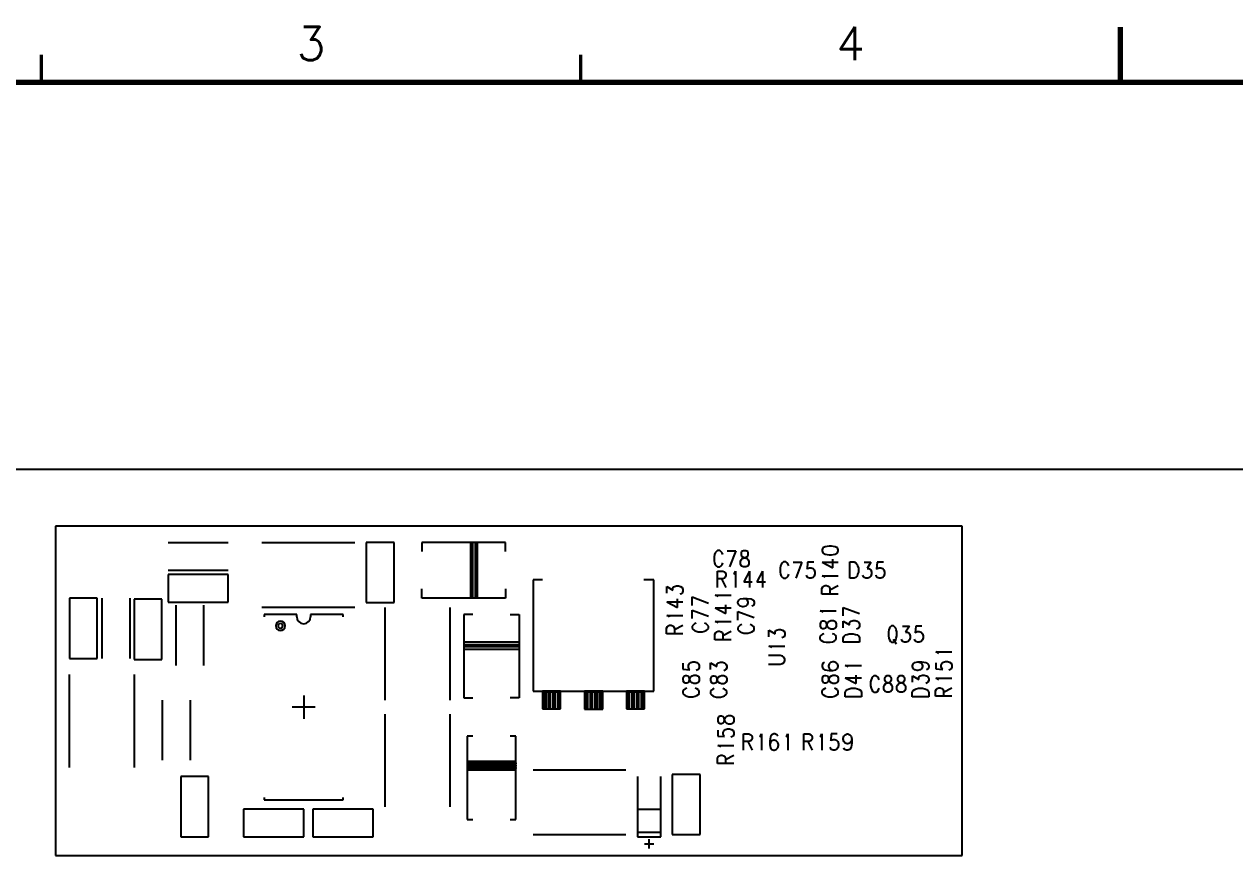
# Model space of a CAD drawing. Extents: x 295 to 953, y 10 to 290.
# Drawn here: x 587.9 to 697.3, y 214.3 to 290.2 of the extents above; entities that cross this region are included whole.
import ezdxf
from ezdxf.enums import TextEntityAlignment as Align

# ---------------------------------------------------------------- set-up
doc = ezdxf.new("R2010")
doc.units = 0
doc.header["$LTSCALE"] = 5
doc.header["$MEASUREMENT"] = 0
doc.layers.get('0').update_dxf_attribs({"linetype": 'CONTINUOUS', "lineweight": 25})
for name, color, linetype in [('TOP_SILK_GBR', 13, 'CONTINUOUS'), ('문자', 4, 'CONTINUOUS'), ('테두리', 3, 'CONTINUOUS')]:
    doc.layers.add(name, color=color, linetype=linetype)
doc.styles.get("Standard").update_dxf_attribs({"font": 'simplex.shx'})

# ---------------------------------------------------------------- blocks, each defined once
blk = doc.blocks.new('C')
at = {"layer": '테두리'}
for points, const_width in [([(210, 290), (210, 285)], 0.5), ([(112.5, 287.5), (112.5, 285)], 0.3), ([(161.25, 287.5), (161.25, 285)], 0.3), ([(15, 285), (15, 15), (405, 15), (405, 285), (15, 285)], 0.5)]:
    blk.add_lwpolyline(points, dxfattribs=dict(at, const_width=const_width))
at = {"layer": '문자'}
for s, p in [('3', (136.88, 288.5)), ('4', (185.62, 288.5))]:
    blk.add_text(s, height=3, dxfattribs=at).set_placement(p, align=Align.MIDDLE)

msp = doc.modelspace()

# ---------------------------------------------------------------- linework, layer by layer
at = {"layer": 'TOP_SILK_GBR', "color": 0}
for p, q in [((865.18, 250), (505.48, 250)), ((590.76, 244.89), (590.76, 215.13)), ((672.7, 244.89), (590.76, 244.89)), ((672.7, 215.13), (672.7, 244.89)), ((600.93, 243.42), (606.38, 243.42)), ((609.41, 243.43), (617.8, 243.43)), ((621.36, 243.43), (618.84, 243.43)), ((618.84, 243.43), (618.84, 237.98)), ((621.36, 237.98), (621.36, 243.43)), ((631.42, 243.43), (623.87, 243.43)), ((623.87, 243.43), (623.87, 242.59)), ((628.48, 243.43), (628.27, 243.43)), ((628.27, 243.43), (628.27, 238.4)), ((628.48, 238.4), (628.48, 243.43)), ((628.9, 243.43), (628.69, 243.43)), ((628.69, 243.43), (628.69, 238.4)), ((628.9, 238.4), (628.9, 243.43)), ((631.42, 242.59), (631.42, 243.43)), ((660.1, 242.92), (660.03, 242.75)), ((660.3, 243.03), (660.1, 242.92)), ((660.66, 243.09), (660.3, 243.03)), ((660.87, 243.09), (660.66, 243.09)), ((661.23, 243.03), (660.87, 243.09)), ((661.43, 242.92), (661.23, 243.03)), ((661.5, 242.75), (661.43, 242.92)), ((650.32, 242.34), (650.27, 242.13)), ((650.27, 242.13), (650.27, 241.77)), ((650.27, 241.77), (650.32, 241.57)), ((650.38, 242.47), (650.32, 242.34)), ((650.48, 242.6), (650.38, 242.47)), ((650.58, 242.7), (650.48, 242.6)), ((650.78, 242.7), (650.58, 242.7)), ((650.89, 242.6), (650.78, 242.7)), ((650.99, 242.47), (650.89, 242.6)), ((651.05, 242.34), (650.99, 242.47)), ((651.46, 242.67), (652.24, 242.67)), ((652.24, 242.67), (651.68, 241.21)), ((652.65, 241.71), (652.71, 241.84)), ((652.76, 242.6), (652.71, 242.47)), ((652.71, 242.47), (652.71, 242.34)), ((652.71, 242.34), (652.76, 242.18)), ((652.71, 241.84), (652.81, 241.98)), ((652.92, 242.67), (652.76, 242.6)), ((652.76, 242.18), (652.87, 242.11)), ((652.81, 241.98), (652.98, 242.04)), ((652.87, 242.11), (653.09, 242.04)), ((653.15, 242.67), (652.92, 242.67)), ((652.98, 242.04), (653.2, 242.11)), ((653.09, 242.04), (653.25, 241.98)), ((653.31, 242.6), (653.15, 242.67)), ((653.2, 242.11), (653.31, 242.18)), ((653.25, 241.98), (653.36, 241.84)), ((653.36, 242.47), (653.31, 242.6)), ((653.31, 242.18), (653.36, 242.34)), ((653.36, 242.34), (653.36, 242.47)), ((653.36, 241.84), (653.42, 241.71)), ((660.03, 242.75), (660.03, 242.65)), ((660.03, 242.65), (660.1, 242.48)), ((660.1, 242.48), (660.3, 242.37)), ((660.3, 242.37), (660.66, 242.31)), ((660.66, 242.31), (660.87, 242.31)), ((660.87, 242.31), (661.23, 242.37)), ((661, 241.13), (661, 241.9)), ((661.23, 242.37), (661.43, 242.48)), ((661.43, 242.48), (661.5, 242.65)), ((661.5, 242.65), (661.5, 242.75)), ((600.93, 240.91), (606.38, 240.91)), ((650.32, 241.57), (650.38, 241.41)), ((650.38, 241.41), (650.48, 241.28)), ((650.48, 241.28), (650.58, 241.21)), ((650.57, 239.36), (650.57, 240.84)), ((650.57, 240.84), (651.07, 240.84)), ((650.58, 241.21), (650.78, 241.21)), ((650.78, 241.21), (650.89, 241.28)), ((650.89, 241.28), (650.99, 241.41)), ((650.99, 241.41), (651.05, 241.57)), ((651.07, 240.84), (651.23, 240.75)), ((651.23, 240.75), (651.28, 240.69)), ((651.28, 240.69), (651.34, 240.55)), ((652.12, 240.62), (652.22, 240.82)), ((652.22, 240.82), (652.22, 239.36)), ((652.65, 241.48), (652.65, 241.71)), ((652.71, 241.35), (652.65, 241.48)), ((652.76, 241.28), (652.71, 241.35)), ((652.92, 241.21), (652.76, 241.28)), ((653.15, 241.21), (652.92, 241.21)), ((653.46, 240.82), (652.95, 239.85)), ((653.31, 241.28), (653.15, 241.21)), ((653.36, 241.35), (653.31, 241.28)), ((653.42, 241.48), (653.36, 241.35)), ((653.42, 241.71), (653.42, 241.48)), ((653.46, 240.82), (653.46, 239.36)), ((654.65, 240.82), (654.14, 239.85)), ((654.65, 240.82), (654.65, 239.36)), ((656.29, 241.3), (656.25, 241.1)), ((656.25, 241.1), (656.25, 240.74)), ((656.25, 240.74), (656.29, 240.54)), ((656.35, 241.44), (656.29, 241.3)), ((656.45, 241.57), (656.35, 241.44)), ((656.55, 241.66), (656.45, 241.57)), ((656.76, 241.66), (656.55, 241.66)), ((656.86, 241.57), (656.76, 241.66)), ((656.96, 241.44), (656.86, 241.57)), ((657.02, 241.3), (656.96, 241.44)), ((657.43, 241.64), (658.21, 241.64)), ((658.21, 241.64), (657.65, 240.18)), ((658.73, 241.64), (658.68, 241.01)), ((658.68, 241.01), (658.73, 241.08)), ((659.28, 241.64), (658.73, 241.64)), ((658.73, 241.08), (658.89, 241.14)), ((658.89, 241.14), (659.05, 241.14)), ((659.05, 241.14), (659.22, 241.08)), ((659.22, 241.08), (659.33, 240.94)), ((659.33, 240.94), (659.39, 240.74)), ((659.39, 240.74), (659.39, 240.58)), ((660.03, 241.64), (661.5, 241.64)), ((660.03, 241.64), (661, 241.13)), ((662.53, 241.66), (662.92, 241.66)), ((662.53, 240.18), (662.53, 241.66)), ((662.92, 241.66), (663.08, 241.57)), ((663.08, 241.57), (663.19, 241.44)), ((663.19, 241.44), (663.24, 241.3)), ((663.24, 241.3), (663.31, 241.1)), ((663.31, 240.74), (663.24, 240.54)), ((663.31, 241.1), (663.31, 240.74)), ((663.83, 241.64), (664.43, 241.64)), ((664.43, 241.64), (664.1, 241.08)), ((664.1, 241.08), (664.27, 241.08)), ((664.27, 241.08), (664.38, 241.01)), ((664.38, 241.01), (664.43, 240.94)), ((664.43, 240.94), (664.49, 240.74)), ((664.49, 240.74), (664.49, 240.58)), ((665.02, 241.64), (664.96, 241.01)), ((664.96, 241.01), (665.02, 241.08)), ((665.57, 241.64), (665.02, 241.64)), ((665.02, 241.08), (665.18, 241.14)), ((665.18, 241.14), (665.34, 241.14)), ((665.34, 241.14), (665.51, 241.08)), ((665.51, 241.08), (665.62, 240.94)), ((665.62, 240.94), (665.68, 240.74)), ((665.68, 240.74), (665.68, 240.58)), ((606.38, 240.53), (600.93, 240.53)), ((600.93, 240.53), (600.93, 238.02)), ((606.38, 238.02), (606.38, 240.53)), ((634.76, 240.03), (633.94, 240.03)), ((633.94, 240.03), (633.94, 229.97)), ((644.83, 240.03), (643.92, 240.03)), ((644.83, 229.97), (644.83, 240.03)), ((651.07, 240.12), (650.57, 240.12)), ((650.95, 240.12), (651.34, 239.36)), ((651.23, 240.19), (651.07, 240.12)), ((651.28, 240.28), (651.23, 240.19)), ((651.34, 240.42), (651.28, 240.28)), ((651.34, 240.55), (651.34, 240.42)), ((652.06, 240.55), (652.12, 240.62)), ((652.95, 239.85), (653.72, 239.85)), ((654.14, 239.85), (654.91, 239.85)), ((656.29, 240.54), (656.35, 240.38)), ((656.35, 240.38), (656.45, 240.24)), ((656.45, 240.24), (656.55, 240.18)), ((656.55, 240.18), (656.76, 240.18)), ((656.76, 240.18), (656.86, 240.24)), ((656.86, 240.24), (656.96, 240.38)), ((656.96, 240.38), (657.02, 240.54)), ((658.68, 240.31), (658.62, 240.45)), ((658.73, 240.24), (658.68, 240.31)), ((658.89, 240.18), (658.73, 240.24)), ((659.05, 240.18), (658.89, 240.18)), ((659.22, 240.24), (659.05, 240.18)), ((659.33, 240.38), (659.22, 240.24)), ((659.39, 240.58), (659.33, 240.38)), ((660.24, 240.3), (660.03, 240.39)), ((660.03, 240.39), (661.5, 240.39)), ((660.3, 240.24), (660.24, 240.3)), ((662.92, 240.18), (662.53, 240.18)), ((663.08, 240.24), (662.92, 240.18)), ((663.19, 240.38), (663.08, 240.24)), ((663.24, 240.54), (663.19, 240.38)), ((663.78, 240.31), (663.72, 240.45)), ((663.83, 240.24), (663.78, 240.31)), ((663.99, 240.18), (663.83, 240.24)), ((664.16, 240.18), (663.99, 240.18)), ((664.32, 240.24), (664.16, 240.18)), ((664.43, 240.38), (664.32, 240.24)), ((664.49, 240.58), (664.43, 240.38)), ((664.96, 240.31), (664.91, 240.45)), ((665.02, 240.24), (664.96, 240.31)), ((665.18, 240.18), (665.02, 240.24)), ((665.34, 240.18), (665.18, 240.18)), ((665.51, 240.24), (665.34, 240.18)), ((665.62, 240.38), (665.51, 240.24)), ((665.68, 240.58), (665.62, 240.38)), ((623.87, 238.4), (623.87, 239.24)), ((631.42, 239.24), (631.42, 238.4)), ((645.99, 238.85), (645.99, 239.45)), ((645.99, 239.45), (646.56, 239.12)), ((646.56, 239.29), (646.62, 239.4)), ((646.56, 239.12), (646.56, 239.29)), ((646.62, 239.4), (646.69, 239.45)), ((646.69, 239.45), (646.89, 239.51)), ((646.89, 239.51), (647.05, 239.51)), ((647.05, 239.51), (647.25, 239.45)), ((647.32, 238.79), (647.19, 238.74)), ((647.25, 239.45), (647.39, 239.34)), ((647.39, 238.85), (647.32, 238.79)), ((647.39, 239.34), (647.46, 239.18)), ((647.46, 239.01), (647.39, 238.85)), ((647.46, 239.18), (647.46, 239.01)), ((648.3, 237.73), (648.3, 238.5)), ((648.3, 238.5), (649.76, 237.94)), ((650.57, 238.56), (650.37, 238.65)), ((650.37, 238.65), (651.83, 238.65)), ((650.64, 238.5), (650.57, 238.56)), ((660.01, 239.25), (660.1, 239.41)), ((660.01, 238.75), (660.01, 239.25)), ((661.5, 238.75), (660.01, 238.75)), ((660.1, 239.41), (660.17, 239.46)), ((660.17, 239.46), (660.3, 239.52)), ((660.3, 239.52), (660.44, 239.52)), ((660.44, 239.52), (660.57, 239.46)), ((660.57, 239.46), (660.66, 239.41)), ((660.66, 239.41), (660.73, 239.25)), ((660.73, 239.13), (661.5, 239.52)), ((660.73, 239.25), (660.73, 238.75)), ((594.54, 238.39), (592.02, 238.39)), ((592.02, 238.39), (592.02, 232.94)), ((594.54, 232.94), (594.54, 238.39)), ((594.96, 238.39), (594.96, 232.94)), ((597.47, 238.39), (597.47, 232.94)), ((600.37, 238.29), (597.86, 238.29)), ((597.86, 238.29), (597.86, 232.84)), ((600.37, 232.84), (600.37, 238.29)), ((600.93, 238.02), (606.38, 238.02)), ((601.66, 232.31), (601.66, 237.76)), ((604.18, 232.31), (604.18, 237.76)), ((609.41, 237.57), (617.8, 237.57)), ((618.84, 237.98), (621.36, 237.98)), ((620.52, 237.55), (620.52, 229.17)), ((631.42, 238.4), (623.87, 238.4)), ((626.39, 237.55), (626.39, 229.17)), ((628.69, 238.4), (628.48, 238.4)), ((645.99, 238.06), (647.46, 238.06)), ((645.99, 238.06), (646.96, 237.55)), ((646.96, 237.55), (646.96, 238.32)), ((650.37, 237.52), (651.83, 237.52)), ((650.37, 237.52), (651.34, 237.01)), ((651.34, 237.01), (651.34, 237.78)), ((652.43, 238.01), (652.5, 238.2)), ((652.43, 237.96), (652.43, 238.01)), ((652.5, 237.78), (652.43, 237.96)), ((652.5, 238.2), (652.63, 238.31)), ((652.63, 237.66), (652.5, 237.78)), ((652.63, 238.31), (652.91, 238.37)), ((652.84, 237.6), (652.63, 237.66)), ((652.91, 237.6), (652.84, 237.6)), ((652.91, 238.37), (653.13, 238.31)), ((652.91, 238.37), (653.26, 238.37)), ((653.13, 237.66), (652.91, 237.6)), ((653.13, 238.31), (653.26, 238.2)), ((653.26, 237.78), (653.13, 237.66)), ((653.26, 238.37), (653.62, 238.31)), ((653.26, 238.2), (653.33, 238.01)), ((653.33, 237.96), (653.26, 237.78)), ((653.33, 238.01), (653.33, 237.96)), ((653.62, 238.31), (653.83, 238.2)), ((653.83, 237.72), (653.69, 237.66)), ((653.83, 238.2), (653.9, 238.01)), ((653.9, 237.9), (653.83, 237.72)), ((653.9, 238.01), (653.9, 237.9)), ((661.95, 236.78), (661.95, 237.55)), ((661.95, 237.55), (663.42, 236.99)), ((612.56, 236.92), (609.62, 236.92)), ((609.62, 236.92), (609.62, 236.71)), ((612.56, 236.71), (612.56, 236.92)), ((616.75, 236.92), (613.81, 236.92)), ((613.81, 236.92), (613.81, 236.71)), ((616.75, 236.71), (616.75, 236.92)), ((628.48, 236.92), (627.65, 236.92)), ((627.65, 236.92), (627.65, 229.38)), ((631.84, 236.92), (632.67, 236.92)), ((632.67, 236.92), (632.67, 229.38)), ((646.2, 236.73), (645.99, 236.82)), ((645.99, 236.82), (647.46, 236.82)), ((646.26, 236.66), (646.2, 236.73)), ((648.3, 236.54), (648.3, 237.31)), ((648.3, 237.31), (649.76, 236.75)), ((652.43, 236.41), (652.43, 237.19)), ((652.43, 237.19), (653.9, 236.63)), ((660.06, 237.14), (659.86, 237.23)), ((659.86, 237.23), (661.32, 237.23)), ((660.06, 236.3), (659.93, 236.25)), ((660.13, 237.08), (660.06, 237.14)), ((660.19, 236.3), (660.06, 236.3)), ((660.35, 236.25), (660.19, 236.3)), ((660.55, 236.19), (660.69, 236.3)), ((660.69, 236.3), (660.83, 236.36)), ((660.83, 236.36), (661.05, 236.36)), ((661.05, 236.36), (661.18, 236.3)), ((661.18, 236.3), (661.25, 236.25)), ((661.95, 235.7), (661.95, 236.3)), ((661.95, 236.3), (662.52, 235.97)), ((662.58, 236.25), (662.65, 236.3)), ((662.65, 236.3), (662.85, 236.36)), ((662.85, 236.36), (663.01, 236.36)), ((663.01, 236.36), (663.21, 236.3)), ((663.21, 236.3), (663.35, 236.19)), ((645.97, 235.67), (646.06, 235.83)), ((645.97, 235.17), (645.97, 235.67)), ((646.06, 235.83), (646.13, 235.89)), ((646.13, 235.89), (646.26, 235.95)), ((646.26, 235.95), (646.4, 235.95)), ((646.4, 235.95), (646.53, 235.89)), ((646.53, 235.89), (646.62, 235.83)), ((646.62, 235.83), (646.69, 235.67)), ((646.69, 235.55), (647.46, 235.95)), ((646.69, 235.67), (646.69, 235.17)), ((648.37, 235.96), (648.28, 235.86)), ((648.28, 235.86), (648.28, 235.65)), ((648.28, 235.65), (648.37, 235.55)), ((648.5, 236.07), (648.37, 235.96)), ((648.37, 235.55), (648.5, 235.45)), ((648.64, 236.12), (648.5, 236.07)), ((648.5, 235.45), (648.64, 235.4)), ((648.64, 235.4), (648.84, 235.35)), ((648.84, 235.35), (649.2, 235.35)), ((649.2, 235.35), (649.4, 235.4)), ((649.56, 236.07), (649.4, 236.12)), ((649.4, 235.4), (649.56, 235.45)), ((649.69, 235.96), (649.56, 236.07)), ((649.56, 235.45), (649.69, 235.55)), ((649.76, 235.86), (649.69, 235.96)), ((649.69, 235.55), (649.76, 235.65)), ((649.76, 235.65), (649.76, 235.86)), ((650.35, 235.13), (650.44, 235.29)), ((650.57, 236.18), (650.37, 236.28)), ((650.37, 236.28), (651.83, 236.28)), ((650.44, 235.29), (650.5, 235.34)), ((650.5, 235.34), (650.64, 235.4)), ((650.64, 236.12), (650.57, 236.18)), ((650.64, 235.4), (650.77, 235.4)), ((650.77, 235.4), (650.91, 235.34)), ((650.91, 235.34), (651, 235.29)), ((651, 235.29), (651.07, 235.13)), ((651.07, 235.01), (651.83, 235.4)), ((652.5, 235.84), (652.41, 235.74)), ((652.41, 235.74), (652.41, 235.53)), ((652.41, 235.53), (652.5, 235.43)), ((652.63, 235.94), (652.5, 235.84)), ((652.5, 235.43), (652.63, 235.33)), ((652.77, 236), (652.63, 235.94)), ((652.63, 235.33), (652.77, 235.27)), ((652.77, 235.27), (652.97, 235.23)), ((652.97, 235.23), (653.33, 235.23)), ((653.33, 235.23), (653.54, 235.27)), ((653.69, 235.94), (653.54, 236)), ((653.54, 235.27), (653.69, 235.33)), ((653.83, 235.84), (653.69, 235.94)), ((653.69, 235.33), (653.83, 235.43)), ((653.9, 235.74), (653.83, 235.84)), ((653.83, 235.43), (653.9, 235.53)), ((653.9, 235.53), (653.9, 235.74)), ((655.22, 234.9), (655.22, 235.5)), ((655.22, 235.5), (655.78, 235.17)), ((655.78, 235.34), (655.84, 235.45)), ((655.78, 235.17), (655.78, 235.34)), ((655.84, 235.45), (655.91, 235.5)), ((655.91, 235.5), (656.11, 235.56)), ((656.11, 235.56), (656.27, 235.56)), ((656.27, 235.56), (656.47, 235.5)), ((656.47, 235.5), (656.61, 235.39)), ((656.61, 235.39), (656.68, 235.23)), ((656.68, 235.23), (656.68, 235.06)), ((659.93, 236.25), (659.86, 236.08)), ((659.86, 236.08), (659.86, 235.86)), ((659.86, 235.86), (659.93, 235.7)), ((659.93, 235.7), (660.06, 235.64)), ((660.06, 235.64), (660.19, 235.64)), ((660.19, 235.64), (660.35, 235.7)), ((660.42, 236.14), (660.35, 236.25)), ((660.35, 235.7), (660.42, 235.81)), ((660.49, 235.91), (660.42, 236.14)), ((660.42, 235.81), (660.49, 236.03)), ((660.49, 236.03), (660.55, 236.19)), ((660.55, 235.75), (660.49, 235.91)), ((660.69, 235.64), (660.55, 235.75)), ((660.83, 235.59), (660.69, 235.64)), ((661.05, 235.59), (660.83, 235.59)), ((661.18, 235.64), (661.05, 235.59)), ((661.25, 235.7), (661.18, 235.64)), ((661.25, 236.25), (661.32, 236.08)), ((661.32, 235.86), (661.25, 235.7)), ((661.32, 236.08), (661.32, 235.86)), ((662.52, 236.14), (662.58, 236.25)), ((662.52, 235.97), (662.52, 236.14)), ((663.28, 235.64), (663.14, 235.59)), ((663.35, 235.7), (663.28, 235.64)), ((663.35, 236.19), (663.42, 236.03)), ((663.42, 235.86), (663.35, 235.7)), ((663.42, 236.03), (663.42, 235.86)), ((666.06, 235.53), (666.02, 235.33)), ((666.02, 235.33), (666.02, 234.97)), ((666.11, 235.67), (666.06, 235.53)), ((666.21, 235.8), (666.11, 235.67)), ((666.3, 235.89), (666.21, 235.8)), ((666.49, 235.89), (666.3, 235.89)), ((666.59, 235.8), (666.49, 235.89)), ((666.69, 235.67), (666.59, 235.8)), ((666.73, 235.53), (666.69, 235.67)), ((666.79, 235.33), (666.73, 235.53)), ((666.79, 234.97), (666.79, 235.33)), ((667.31, 235.87), (667.92, 235.87)), ((667.92, 235.87), (667.58, 235.31)), ((667.58, 235.31), (667.75, 235.31)), ((667.75, 235.31), (667.86, 235.24)), ((667.86, 235.24), (667.92, 235.17)), ((668.5, 235.87), (668.45, 235.24)), ((668.45, 235.24), (668.5, 235.31)), ((669.05, 235.87), (668.5, 235.87)), ((668.5, 235.31), (668.66, 235.37)), ((668.66, 235.37), (668.82, 235.37)), ((668.82, 235.37), (668.99, 235.31)), ((668.99, 235.31), (669.1, 235.17)), ((632.67, 234.41), (627.65, 234.41)), ((627.65, 234.41), (627.65, 234.2)), ((627.65, 234.2), (632.67, 234.2)), ((632.67, 234.2), (632.67, 233.99)), ((647.46, 235.17), (645.97, 235.17)), ((650.35, 234.63), (650.35, 235.13)), ((651.83, 234.63), (650.35, 234.63)), ((651.07, 235.13), (651.07, 234.63)), ((656.54, 234.85), (656.41, 234.79)), ((656.61, 234.9), (656.54, 234.85)), ((656.68, 235.06), (656.61, 234.9)), ((659.93, 235.01), (659.84, 234.91)), ((659.84, 234.91), (659.84, 234.7)), ((659.84, 234.7), (659.93, 234.6)), ((660.06, 235.12), (659.93, 235.01)), ((659.93, 234.6), (660.06, 234.5)), ((660.19, 235.17), (660.06, 235.12)), ((660.06, 234.5), (660.19, 234.45)), ((660.19, 234.45), (660.4, 234.4)), ((660.4, 234.4), (660.76, 234.4)), ((660.76, 234.4), (660.96, 234.45)), ((661.12, 235.12), (660.96, 235.17)), ((660.96, 234.45), (661.12, 234.5)), ((661.25, 235.01), (661.12, 235.12)), ((661.12, 234.5), (661.25, 234.6)), ((661.32, 234.91), (661.25, 235.01)), ((661.25, 234.6), (661.32, 234.7)), ((661.32, 234.7), (661.32, 234.91)), ((661.93, 234.79), (662.02, 234.95)), ((661.93, 234.4), (661.93, 234.79)), ((663.42, 234.4), (661.93, 234.4)), ((662.02, 234.95), (662.15, 235.06)), ((662.15, 235.06), (662.29, 235.11)), ((662.29, 235.11), (662.49, 235.17)), ((662.49, 235.17), (662.85, 235.17)), ((662.85, 235.17), (663.06, 235.11)), ((663.06, 235.11), (663.21, 235.06)), ((663.21, 235.06), (663.35, 234.95)), ((663.35, 234.95), (663.42, 234.79)), ((663.42, 234.79), (663.42, 234.4)), ((666.02, 234.97), (666.06, 234.77)), ((666.06, 234.77), (666.11, 234.61)), ((666.11, 234.61), (666.21, 234.48)), ((666.21, 234.48), (666.3, 234.41)), ((666.3, 234.41), (666.49, 234.41)), ((666.45, 234.68), (666.73, 234.27)), ((666.49, 234.41), (666.59, 234.48)), ((666.59, 234.48), (666.69, 234.61)), ((666.69, 234.61), (666.73, 234.77)), ((666.73, 234.77), (666.79, 234.97)), ((667.26, 234.54), (667.2, 234.68)), ((667.31, 234.48), (667.26, 234.54)), ((667.47, 234.41), (667.31, 234.48)), ((667.64, 234.41), (667.47, 234.41)), ((667.81, 234.48), (667.64, 234.41)), ((667.92, 234.61), (667.81, 234.48)), ((667.92, 235.17), (667.98, 234.97)), ((667.98, 234.81), (667.92, 234.61)), ((667.98, 234.97), (667.98, 234.81)), ((668.45, 234.54), (668.39, 234.68)), ((668.5, 234.48), (668.45, 234.54)), ((668.66, 234.41), (668.5, 234.48)), ((668.82, 234.41), (668.66, 234.41)), ((668.99, 234.48), (668.82, 234.41)), ((669.1, 234.61), (668.99, 234.48)), ((669.1, 235.17), (669.16, 234.97)), ((669.16, 234.81), (669.1, 234.61)), ((669.16, 234.97), (669.16, 234.81)), ((632.67, 233.99), (627.65, 233.99)), ((627.65, 233.99), (627.65, 233.78)), ((627.65, 233.78), (632.67, 233.78)), ((656.25, 233.19), (655.19, 233.19)), ((655.42, 233.97), (655.22, 234.06)), ((655.22, 234.06), (656.68, 234.06)), ((655.48, 233.91), (655.42, 233.97)), ((656.47, 233.13), (656.25, 233.19)), ((656.61, 233.02), (656.47, 233.13)), ((656.68, 232.86), (656.61, 233.02)), ((670.5, 233.44), (670.3, 233.54)), ((670.3, 233.54), (671.76, 233.54)), ((670.57, 233.38), (670.5, 233.44)), ((592.02, 232.94), (594.54, 232.94)), ((597.86, 232.84), (600.37, 232.84)), ((647.46, 232.51), (647.46, 231.97)), ((647.46, 231.97), (648.09, 231.91)), ((647.96, 232.29), (648.02, 232.46)), ((647.96, 232.13), (647.96, 232.29)), ((648.02, 231.97), (647.96, 232.13)), ((648.02, 232.46), (648.16, 232.57)), ((648.09, 231.91), (648.02, 231.97)), ((648.16, 232.57), (648.36, 232.63)), ((648.36, 232.63), (648.52, 232.63)), ((648.52, 232.63), (648.72, 232.57)), ((648.79, 231.91), (648.65, 231.86)), ((648.72, 232.57), (648.86, 232.46)), ((648.86, 231.97), (648.79, 231.91)), ((648.86, 232.46), (648.92, 232.29)), ((648.92, 232.13), (648.86, 231.97)), ((648.92, 232.29), (648.92, 232.13)), ((649.96, 231.94), (649.96, 232.54)), ((649.96, 232.54), (650.52, 232.2)), ((650.52, 232.37), (650.59, 232.48)), ((650.52, 232.2), (650.52, 232.37)), ((650.59, 232.48), (650.65, 232.54)), ((650.65, 232.54), (650.86, 232.6)), ((650.86, 232.6), (651.02, 232.6)), ((651.02, 232.6), (651.22, 232.54)), ((651.22, 232.54), (651.35, 232.43)), ((651.35, 231.94), (651.28, 231.88)), ((651.35, 232.43), (651.42, 232.27)), ((651.42, 232.1), (651.35, 231.94)), ((651.42, 232.27), (651.42, 232.1)), ((655.19, 232.42), (656.25, 232.42)), ((656.25, 232.42), (656.47, 232.47)), ((656.47, 232.47), (656.61, 232.58)), ((656.61, 232.58), (656.68, 232.75)), ((656.68, 232.75), (656.68, 232.86)), ((660.1, 232.51), (660.03, 232.33)), ((660.03, 232.33), (660.03, 232.21)), ((660.03, 232.21), (660.1, 232.04)), ((660.24, 232.57), (660.1, 232.51)), ((660.1, 232.04), (660.3, 231.91)), ((660.3, 231.91), (660.66, 231.86)), ((660.66, 232.45), (660.6, 232.27)), ((660.6, 232.27), (660.6, 232.21)), ((660.6, 232.21), (660.66, 232.04)), ((660.8, 232.57), (660.66, 232.45)), ((660.66, 232.04), (660.8, 231.91)), ((661, 232.63), (660.8, 232.57)), ((660.8, 231.91), (661, 231.86)), ((661.09, 232.63), (661, 232.63)), ((661, 231.86), (661.29, 231.91)), ((661.29, 232.57), (661.09, 232.63)), ((661.43, 232.45), (661.29, 232.57)), ((661.29, 231.91), (661.43, 232.04)), ((661.5, 232.27), (661.43, 232.45)), ((661.43, 232.04), (661.5, 232.21)), ((661.5, 232.21), (661.5, 232.27)), ((662.33, 232.22), (662.13, 232.31)), ((662.13, 232.31), (663.59, 232.31)), ((662.4, 232.16), (662.33, 232.22)), ((668.21, 232.27), (668.27, 232.45)), ((668.21, 232.21), (668.21, 232.27)), ((668.27, 232.04), (668.21, 232.21)), ((668.27, 232.45), (668.41, 232.57)), ((668.41, 231.91), (668.27, 232.04)), ((668.41, 232.57), (668.68, 232.63)), ((668.61, 231.86), (668.41, 231.91)), ((668.68, 232.63), (668.9, 232.57)), ((668.68, 232.63), (669.04, 232.63)), ((668.9, 231.91), (668.68, 231.86)), ((668.9, 232.57), (669.04, 232.45)), ((669.04, 232.04), (668.9, 231.91)), ((669.04, 232.63), (669.4, 232.57)), ((669.04, 232.45), (669.11, 232.27)), ((669.11, 232.21), (669.04, 232.04)), ((669.11, 232.27), (669.11, 232.21)), ((669.4, 232.57), (669.6, 232.45)), ((669.6, 231.97), (669.47, 231.91)), ((669.6, 232.45), (669.67, 232.27)), ((669.67, 232.15), (669.6, 231.97)), ((669.67, 232.27), (669.67, 232.15)), ((670.3, 232.55), (670.3, 232)), ((670.3, 232), (670.93, 231.95)), ((670.8, 232.33), (670.87, 232.5)), ((670.8, 232.16), (670.8, 232.33)), ((670.87, 232), (670.8, 232.16)), ((670.87, 232.5), (671, 232.6)), ((670.93, 231.95), (670.87, 232)), ((671, 232.6), (671.2, 232.67)), ((671.2, 232.67), (671.36, 232.67)), ((671.36, 232.67), (671.56, 232.6)), ((671.63, 231.95), (671.49, 231.89)), ((671.56, 232.6), (671.7, 232.5)), ((671.7, 232), (671.63, 231.95)), ((671.7, 232.5), (671.76, 232.33)), ((671.76, 232.16), (671.7, 232)), ((671.76, 232.33), (671.76, 232.16)), ((592.02, 223.09), (592.02, 231.48)), ((597.89, 223.09), (597.89, 231.48)), ((647.53, 231.33), (647.46, 231.17)), ((647.46, 231.17), (647.46, 230.94)), ((647.46, 230.94), (647.53, 230.78)), ((647.66, 231.38), (647.53, 231.33)), ((647.8, 231.38), (647.66, 231.38)), ((647.96, 231.33), (647.8, 231.38)), ((648.02, 231.22), (647.96, 231.33)), ((647.96, 230.78), (648.02, 230.89)), ((648.09, 231), (648.02, 231.22)), ((648.02, 230.89), (648.09, 231.11)), ((648.09, 231.11), (648.16, 231.27)), ((648.16, 230.83), (648.09, 231)), ((648.16, 231.27), (648.29, 231.38)), ((648.29, 230.72), (648.16, 230.83)), ((648.29, 231.38), (648.43, 231.44)), ((648.43, 231.44), (648.65, 231.44)), ((648.65, 231.44), (648.79, 231.38)), ((648.79, 231.38), (648.86, 231.33)), ((648.86, 231.33), (648.92, 231.17)), ((648.92, 230.94), (648.86, 230.78)), ((648.92, 231.17), (648.92, 230.94)), ((650.03, 231.3), (649.96, 231.13)), ((649.96, 231.13), (649.96, 230.91)), ((649.96, 230.91), (650.03, 230.75)), ((650.16, 231.35), (650.03, 231.3)), ((650.29, 231.35), (650.16, 231.35)), ((650.45, 231.3), (650.29, 231.35)), ((650.52, 231.19), (650.45, 231.3)), ((650.45, 230.75), (650.52, 230.86)), ((650.59, 230.96), (650.52, 231.19)), ((650.52, 230.86), (650.59, 231.08)), ((650.59, 231.08), (650.65, 231.24)), ((650.65, 230.8), (650.59, 230.96)), ((650.65, 231.24), (650.79, 231.35)), ((650.79, 231.35), (650.93, 231.41)), ((650.93, 231.41), (651.15, 231.41)), ((651.28, 231.88), (651.15, 231.83)), ((651.15, 231.41), (651.28, 231.35)), ((651.28, 231.35), (651.35, 231.3)), ((651.35, 231.3), (651.42, 231.13)), ((651.42, 230.91), (651.35, 230.75)), ((651.42, 231.13), (651.42, 230.91)), ((660.1, 231.33), (660.03, 231.17)), ((660.03, 231.17), (660.03, 230.94)), ((660.03, 230.94), (660.1, 230.78)), ((660.24, 231.38), (660.1, 231.33)), ((660.37, 231.38), (660.24, 231.38)), ((660.53, 231.33), (660.37, 231.38)), ((660.6, 231.22), (660.53, 231.33)), ((660.53, 230.78), (660.6, 230.89)), ((660.66, 231), (660.6, 231.22)), ((660.6, 230.89), (660.66, 231.11)), ((660.66, 231.86), (661, 231.86)), ((660.66, 231.11), (660.73, 231.27)), ((660.73, 230.83), (660.66, 231)), ((660.73, 231.27), (660.87, 231.38)), ((660.87, 230.72), (660.73, 230.83)), ((660.87, 231.38), (661, 231.44)), ((661, 231.44), (661.23, 231.44)), ((661.23, 231.44), (661.36, 231.38)), ((661.36, 231.38), (661.43, 231.33)), ((661.43, 231.33), (661.5, 231.17)), ((661.5, 230.94), (661.43, 230.78)), ((661.5, 231.17), (661.5, 230.94)), ((662.13, 231.18), (663.59, 231.18)), ((662.13, 231.18), (663.1, 230.67)), ((663.1, 230.67), (663.1, 231.44)), ((664.46, 231.02), (664.42, 230.82)), ((664.42, 230.82), (664.42, 230.46)), ((664.52, 231.16), (664.46, 231.02)), ((664.62, 231.29), (664.52, 231.16)), ((664.72, 231.38), (664.62, 231.29)), ((664.93, 231.38), (664.72, 231.38)), ((665.03, 231.29), (664.93, 231.38)), ((665.14, 231.16), (665.03, 231.29)), ((665.19, 231.02), (665.14, 231.16)), ((665.72, 231.29), (665.66, 231.16)), ((665.66, 231.16), (665.66, 231.02)), ((665.66, 231.02), (665.72, 230.86)), ((665.88, 231.36), (665.72, 231.29)), ((665.72, 230.86), (665.82, 230.79)), ((666.1, 231.36), (665.88, 231.36)), ((666.26, 231.29), (666.1, 231.36)), ((666.15, 230.79), (666.26, 230.86)), ((666.32, 231.16), (666.26, 231.29)), ((666.26, 230.86), (666.32, 231.02)), ((666.32, 231.02), (666.32, 231.16)), ((666.9, 231.29), (666.85, 231.16)), ((666.85, 231.16), (666.85, 231.02)), ((666.85, 231.02), (666.9, 230.86)), ((667.07, 231.36), (666.9, 231.29)), ((666.9, 230.86), (667.01, 230.79)), ((667.29, 231.36), (667.07, 231.36)), ((667.45, 231.29), (667.29, 231.36)), ((667.34, 230.79), (667.45, 230.86)), ((667.51, 231.16), (667.45, 231.29)), ((667.45, 230.86), (667.51, 231.02)), ((667.51, 231.02), (667.51, 231.16)), ((668.21, 230.78), (668.21, 231.38)), ((668.21, 231.38), (668.77, 231.05)), ((668.68, 231.86), (668.61, 231.86)), ((668.77, 231.22), (668.84, 231.33)), ((668.77, 231.05), (668.77, 231.22)), ((668.84, 231.33), (668.9, 231.38)), ((668.9, 231.38), (669.11, 231.44)), ((669.11, 231.44), (669.26, 231.44)), ((669.26, 231.44), (669.47, 231.38)), ((669.47, 231.38), (669.6, 231.27)), ((669.6, 231.27), (669.67, 231.11)), ((669.67, 230.94), (669.6, 230.78)), ((669.67, 231.11), (669.67, 230.94)), ((670.5, 231.07), (670.3, 231.16)), ((670.3, 231.16), (671.76, 231.16)), ((670.57, 231.01), (670.5, 231.07)), ((633.94, 229.97), (644.83, 229.97)), ((634.76, 229.97), (634.76, 228.4)), ((636.41, 229.97), (634.76, 229.97)), ((634.88, 229.92), (634.88, 228.45)), ((635.09, 228.45), (635.09, 229.92)), ((635.09, 229.92), (635.29, 229.92)), ((635.29, 229.92), (635.29, 228.45)), ((635.5, 228.45), (635.5, 229.92)), ((635.5, 229.92), (635.71, 229.92)), ((635.71, 229.92), (635.71, 228.45)), ((635.92, 228.45), (635.92, 229.92)), ((635.92, 229.92), (636.13, 229.92)), ((636.13, 229.92), (636.13, 228.45)), ((636.34, 228.45), (636.34, 229.92)), ((636.41, 228.4), (636.41, 229.97)), ((638.56, 229.97), (638.56, 228.35)), ((640.21, 229.97), (638.56, 229.97)), ((638.65, 229.92), (638.65, 228.45)), ((638.86, 228.45), (638.86, 229.92)), ((638.86, 229.92), (639.07, 229.92)), ((639.07, 229.92), (639.07, 228.45)), ((639.28, 228.45), (639.28, 229.92)), ((639.28, 229.92), (639.49, 229.92)), ((639.49, 229.92), (639.49, 228.45)), ((639.7, 228.45), (639.7, 229.92)), ((639.7, 229.92), (639.9, 229.92)), ((639.9, 229.92), (639.9, 228.45)), ((640.11, 228.45), (640.11, 229.92)), ((640.21, 228.35), (640.21, 229.97)), ((642.35, 229.97), (642.35, 228.4)), ((644, 229.97), (642.35, 229.97)), ((642.42, 229.92), (642.42, 228.45)), ((642.63, 228.45), (642.63, 229.92)), ((642.63, 229.92), (642.84, 229.92)), ((642.84, 229.92), (642.84, 228.45)), ((643.05, 228.45), (643.05, 229.92)), ((643.05, 229.92), (643.26, 229.92)), ((643.26, 229.92), (643.26, 228.45)), ((643.47, 228.45), (643.47, 229.92)), ((643.47, 229.92), (643.68, 229.92)), ((643.68, 229.92), (643.68, 228.45)), ((643.89, 228.45), (643.89, 229.92)), ((644, 228.4), (644, 229.97)), ((647.53, 230.09), (647.44, 229.99)), ((647.44, 229.99), (647.44, 229.78)), ((647.44, 229.78), (647.53, 229.68)), ((647.53, 230.78), (647.66, 230.72)), ((647.66, 230.2), (647.53, 230.09)), ((647.66, 230.72), (647.8, 230.72)), ((647.8, 230.25), (647.66, 230.2)), ((647.8, 230.72), (647.96, 230.78)), ((648.43, 230.67), (648.29, 230.72)), ((648.65, 230.67), (648.43, 230.67)), ((648.72, 230.2), (648.56, 230.25)), ((648.79, 230.72), (648.65, 230.67)), ((648.86, 230.09), (648.72, 230.2)), ((648.86, 230.78), (648.79, 230.72)), ((648.92, 229.99), (648.86, 230.09)), ((648.86, 229.68), (648.92, 229.78)), ((648.92, 229.78), (648.92, 229.99)), ((650.03, 230.06), (649.94, 229.96)), ((649.94, 229.96), (649.94, 229.75)), ((649.94, 229.75), (650.03, 229.65)), ((650.03, 230.75), (650.16, 230.69)), ((650.16, 230.17), (650.03, 230.06)), ((650.16, 230.69), (650.29, 230.69)), ((650.29, 230.22), (650.16, 230.17)), ((650.29, 230.69), (650.45, 230.75)), ((650.79, 230.69), (650.65, 230.8)), ((650.93, 230.64), (650.79, 230.69)), ((651.15, 230.64), (650.93, 230.64)), ((651.22, 230.17), (651.06, 230.22)), ((651.28, 230.69), (651.15, 230.64)), ((651.35, 230.06), (651.22, 230.17)), ((651.35, 230.75), (651.28, 230.69)), ((651.42, 229.96), (651.35, 230.06)), ((651.35, 229.65), (651.42, 229.75)), ((651.42, 229.75), (651.42, 229.96)), ((660.1, 230.09), (660.01, 229.99)), ((660.01, 229.99), (660.01, 229.78)), ((660.01, 229.78), (660.1, 229.68)), ((660.1, 230.78), (660.24, 230.72)), ((660.24, 230.2), (660.1, 230.09)), ((660.24, 230.72), (660.37, 230.72)), ((660.37, 230.25), (660.24, 230.2)), ((660.37, 230.72), (660.53, 230.78)), ((661, 230.67), (660.87, 230.72)), ((661.23, 230.67), (661, 230.67)), ((661.29, 230.2), (661.14, 230.25)), ((661.36, 230.72), (661.23, 230.67)), ((661.43, 230.09), (661.29, 230.2)), ((661.43, 230.78), (661.36, 230.72)), ((661.5, 229.99), (661.43, 230.09)), ((661.43, 229.68), (661.5, 229.78)), ((661.5, 229.78), (661.5, 229.99)), ((662.11, 229.87), (662.2, 230.03)), ((662.11, 229.48), (662.11, 229.87)), ((662.2, 230.03), (662.33, 230.14)), ((662.33, 230.14), (662.47, 230.19)), ((662.47, 230.19), (662.67, 230.25)), ((662.67, 230.25), (663.03, 230.25)), ((663.03, 230.25), (663.23, 230.19)), ((663.23, 230.19), (663.39, 230.14)), ((663.39, 230.14), (663.52, 230.03)), ((663.52, 230.03), (663.59, 229.87)), ((663.59, 229.87), (663.59, 229.48)), ((664.42, 230.46), (664.46, 230.25)), ((664.46, 230.25), (664.52, 230.1)), ((664.52, 230.1), (664.62, 229.96)), ((664.62, 229.96), (664.72, 229.89)), ((664.72, 229.89), (664.93, 229.89)), ((664.93, 229.89), (665.03, 229.96)), ((665.03, 229.96), (665.14, 230.1)), ((665.14, 230.1), (665.19, 230.25)), ((665.61, 230.39), (665.66, 230.53)), ((665.61, 230.17), (665.61, 230.39)), ((665.66, 230.03), (665.61, 230.17)), ((665.66, 230.53), (665.77, 230.66)), ((665.72, 229.96), (665.66, 230.03)), ((665.88, 229.89), (665.72, 229.96)), ((665.77, 230.66), (665.93, 230.73)), ((665.82, 230.79), (666.05, 230.73)), ((666.1, 229.89), (665.88, 229.89)), ((665.93, 230.73), (666.15, 230.79)), ((666.05, 230.73), (666.21, 230.66)), ((666.26, 229.96), (666.1, 229.89)), ((666.21, 230.66), (666.32, 230.53)), ((666.32, 230.03), (666.26, 229.96)), ((666.32, 230.53), (666.38, 230.39)), ((666.38, 230.17), (666.32, 230.03)), ((666.38, 230.39), (666.38, 230.17)), ((666.79, 230.39), (666.85, 230.53)), ((666.79, 230.17), (666.79, 230.39)), ((666.85, 230.03), (666.79, 230.17)), ((666.85, 230.53), (666.96, 230.66)), ((666.9, 229.96), (666.85, 230.03)), ((667.07, 229.89), (666.9, 229.96)), ((666.96, 230.66), (667.12, 230.73)), ((667.01, 230.79), (667.24, 230.73)), ((667.29, 229.89), (667.07, 229.89)), ((667.12, 230.73), (667.34, 230.79)), ((667.24, 230.73), (667.4, 230.66)), ((667.45, 229.96), (667.29, 229.89)), ((667.4, 230.66), (667.51, 230.53)), ((667.51, 230.03), (667.45, 229.96)), ((667.51, 230.53), (667.57, 230.39)), ((667.57, 230.17), (667.51, 230.03)), ((667.57, 230.39), (667.57, 230.17)), ((668.18, 229.87), (668.27, 230.03)), ((668.18, 229.48), (668.18, 229.87)), ((668.27, 230.03), (668.41, 230.14)), ((668.41, 230.14), (668.54, 230.19)), ((668.54, 230.19), (668.75, 230.25)), ((668.75, 230.25), (669.11, 230.25)), ((669.11, 230.25), (669.31, 230.19)), ((669.31, 230.19), (669.47, 230.14)), ((669.53, 230.72), (669.4, 230.67)), ((669.47, 230.14), (669.6, 230.03)), ((669.6, 230.78), (669.53, 230.72)), ((669.6, 230.03), (669.67, 229.87)), ((669.67, 229.87), (669.67, 229.48)), ((670.28, 230.01), (670.37, 230.17)), ((670.28, 229.52), (670.28, 230.01)), ((670.37, 230.17), (670.44, 230.23)), ((670.44, 230.23), (670.57, 230.29)), ((670.57, 230.29), (670.71, 230.29)), ((670.71, 230.29), (670.84, 230.23)), ((670.84, 230.23), (670.93, 230.17)), ((670.93, 230.17), (671, 230.01)), ((671, 229.89), (671.76, 230.29)), ((671, 230.01), (671, 229.52)), ((600.4, 229.18), (600.4, 223.74)), ((602.92, 229.18), (602.92, 223.74)), ((613.19, 229.59), (613.19, 227.49)), ((627.65, 229.38), (628.48, 229.38)), ((632.67, 229.38), (631.84, 229.38)), ((647.53, 229.68), (647.66, 229.58)), ((647.66, 229.58), (647.8, 229.53)), ((647.8, 229.53), (648, 229.48)), ((648, 229.48), (648.36, 229.48)), ((648.36, 229.48), (648.56, 229.53)), ((648.56, 229.53), (648.72, 229.58)), ((648.72, 229.58), (648.86, 229.68)), ((650.03, 229.65), (650.16, 229.55)), ((650.16, 229.55), (650.29, 229.5)), ((650.29, 229.5), (650.5, 229.45)), ((650.5, 229.45), (650.86, 229.45)), ((650.86, 229.45), (651.06, 229.5)), ((651.06, 229.5), (651.22, 229.55)), ((651.22, 229.55), (651.35, 229.65)), ((660.1, 229.68), (660.24, 229.58)), ((660.24, 229.58), (660.37, 229.53)), ((660.37, 229.53), (660.57, 229.48)), ((660.57, 229.48), (660.93, 229.48)), ((660.93, 229.48), (661.14, 229.53)), ((661.14, 229.53), (661.29, 229.58)), ((661.29, 229.58), (661.43, 229.68)), ((663.59, 229.48), (662.11, 229.48)), ((669.67, 229.48), (668.18, 229.48)), ((671.76, 229.52), (670.28, 229.52)), ((614.23, 228.54), (612.14, 228.54)), ((620.52, 227.91), (620.52, 219.53)), ((626.39, 227.91), (626.39, 219.53)), ((634.76, 228.4), (636.41, 228.4)), ((634.88, 228.45), (635.09, 228.45)), ((635.29, 228.45), (635.5, 228.45)), ((635.71, 228.45), (635.92, 228.45)), ((636.13, 228.45), (636.34, 228.45)), ((638.56, 228.35), (640.21, 228.35)), ((638.65, 228.45), (638.86, 228.45)), ((639.07, 228.45), (639.28, 228.45)), ((639.49, 228.45), (639.7, 228.45)), ((639.9, 228.45), (640.11, 228.45)), ((642.35, 228.4), (644, 228.4)), ((642.42, 228.45), (642.63, 228.45)), ((642.84, 228.45), (643.05, 228.45)), ((643.26, 228.45), (643.47, 228.45)), ((643.68, 228.45), (643.89, 228.45)), ((650.67, 227.66), (650.6, 227.5)), ((650.81, 227.72), (650.67, 227.66)), ((650.94, 227.72), (650.81, 227.72)), ((651.1, 227.66), (650.94, 227.72)), ((651.17, 227.55), (651.1, 227.66)), ((651.23, 227.33), (651.17, 227.55)), ((651.23, 227.44), (651.3, 227.61)), ((651.3, 227.61), (651.44, 227.72)), ((651.44, 227.72), (651.57, 227.78)), ((651.57, 227.78), (651.8, 227.78)), ((651.8, 227.78), (651.93, 227.72)), ((651.93, 227.72), (652, 227.66)), ((652, 227.66), (652.07, 227.5)), ((650.6, 227.5), (650.6, 227.27)), ((650.6, 227.27), (650.67, 227.11)), ((650.6, 226.47), (650.6, 225.92)), ((650.67, 227.11), (650.81, 227.06)), ((650.81, 227.06), (650.94, 227.06)), ((650.94, 227.06), (651.1, 227.11)), ((651.1, 227.11), (651.17, 227.22)), ((651.17, 227.22), (651.23, 227.44)), ((651.17, 226.42), (651.3, 226.53)), ((651.3, 227.17), (651.23, 227.33)), ((651.44, 227.06), (651.3, 227.17)), ((651.3, 226.53), (651.5, 226.59)), ((651.57, 227), (651.44, 227.06)), ((651.5, 226.59), (651.66, 226.59)), ((651.8, 227), (651.57, 227)), ((651.66, 226.59), (651.86, 226.53)), ((651.93, 227.06), (651.8, 227)), ((651.86, 226.53), (652, 226.42)), ((652, 227.11), (651.93, 227.06)), ((652.07, 227.27), (652, 227.11)), ((652.07, 227.5), (652.07, 227.27)), ((628.48, 225.92), (627.96, 225.92)), ((627.96, 225.92), (627.96, 218.38)), ((632.36, 225.92), (631.84, 225.92)), ((632.36, 218.38), (632.36, 225.92)), ((650.6, 225.92), (651.23, 225.87)), ((651.1, 226.25), (651.17, 226.42)), ((651.1, 226.09), (651.1, 226.25)), ((651.17, 225.92), (651.1, 226.09)), ((651.23, 225.87), (651.17, 225.92)), ((651.93, 225.87), (651.8, 225.82)), ((652, 225.92), (651.93, 225.87)), ((652, 226.42), (652.07, 226.25)), ((652.07, 226.09), (652, 225.92)), ((652.07, 226.25), (652.07, 226.09)), ((652.93, 224.66), (652.93, 226.14)), ((652.93, 226.14), (653.42, 226.14)), ((653.42, 225.42), (652.93, 225.42)), ((653.31, 225.42), (653.7, 224.66)), ((653.42, 226.14), (653.58, 226.05)), ((653.58, 225.49), (653.42, 225.42)), ((653.58, 226.05), (653.64, 225.98)), ((653.64, 225.58), (653.58, 225.49)), ((653.64, 225.98), (653.7, 225.85)), ((653.7, 225.71), (653.64, 225.58)), ((653.7, 225.85), (653.7, 225.71)), ((654.42, 225.85), (654.48, 225.92)), ((654.48, 225.92), (654.57, 226.12)), ((654.57, 226.12), (654.57, 224.66)), ((655.36, 225.85), (655.3, 225.49)), ((655.3, 225.49), (655.3, 225.15)), ((655.36, 225.35), (655.3, 225.15)), ((655.48, 226.05), (655.36, 225.85)), ((655.48, 225.49), (655.36, 225.35)), ((655.66, 226.12), (655.48, 226.05)), ((655.66, 225.56), (655.48, 225.49)), ((655.77, 226.12), (655.66, 226.12)), ((655.71, 225.56), (655.66, 225.56)), ((655.89, 225.49), (655.71, 225.56)), ((655.95, 226.05), (655.77, 226.12)), ((656.02, 225.35), (655.89, 225.49)), ((656.02, 225.92), (655.95, 226.05)), ((656.08, 225.15), (656.02, 225.35)), ((656.79, 225.85), (656.86, 225.92)), ((656.86, 225.92), (656.95, 226.12)), ((656.95, 226.12), (656.95, 224.66)), ((658.38, 224.66), (658.38, 226.14)), ((658.38, 226.14), (658.87, 226.14)), ((658.87, 225.42), (658.38, 225.42)), ((658.75, 225.42), (659.15, 224.66)), ((658.87, 226.14), (659.03, 226.05)), ((659.03, 225.49), (658.87, 225.42)), ((659.03, 226.05), (659.09, 225.98)), ((659.09, 225.58), (659.03, 225.49)), ((659.09, 225.98), (659.15, 225.85)), ((659.15, 225.71), (659.09, 225.58)), ((659.15, 225.85), (659.15, 225.71)), ((659.87, 225.85), (659.93, 225.92)), ((659.93, 225.92), (660.02, 226.12)), ((660.02, 226.12), (660.02, 224.66)), ((660.86, 226.12), (660.81, 225.49)), ((660.81, 225.49), (660.86, 225.56)), ((661.41, 226.12), (660.86, 226.12)), ((660.86, 225.56), (661.02, 225.62)), ((661.02, 225.62), (661.18, 225.62)), ((661.18, 225.62), (661.35, 225.56)), ((661.35, 225.56), (661.46, 225.42)), ((661.46, 225.42), (661.52, 225.22)), ((661.94, 225.71), (661.99, 225.92)), ((661.94, 225.65), (661.94, 225.71)), ((661.99, 225.42), (661.94, 225.65)), ((661.99, 225.92), (662.12, 226.05)), ((662.12, 225.29), (661.99, 225.42)), ((662.12, 226.05), (662.3, 226.12)), ((662.3, 226.12), (662.35, 226.12)), ((662.35, 226.12), (662.53, 226.05)), ((662.53, 226.05), (662.65, 225.92)), ((662.65, 225.42), (662.53, 225.29)), ((662.65, 225.92), (662.71, 225.65)), ((662.71, 225.65), (662.65, 225.42)), ((662.71, 225.65), (662.71, 225.29)), ((650.81, 224.99), (650.6, 225.08)), ((650.6, 225.08), (652.07, 225.08)), ((650.87, 224.93), (650.81, 224.99)), ((655.3, 225.15), (655.36, 224.86)), ((655.36, 224.86), (655.48, 224.72)), ((655.48, 224.72), (655.66, 224.66)), ((655.66, 224.66), (655.71, 224.66)), ((655.71, 224.66), (655.89, 224.72)), ((655.89, 224.72), (656.02, 224.86)), ((656.02, 224.86), (656.08, 225.06)), ((656.08, 225.06), (656.08, 225.15)), ((660.81, 224.79), (660.75, 224.93)), ((660.86, 224.72), (660.81, 224.79)), ((661.02, 224.66), (660.86, 224.72)), ((661.18, 224.66), (661.02, 224.66)), ((661.35, 224.72), (661.18, 224.66)), ((661.46, 224.86), (661.35, 224.72)), ((661.52, 225.06), (661.46, 224.86)), ((661.52, 225.22), (661.52, 225.06)), ((662.06, 224.72), (661.99, 224.86)), ((662.23, 224.66), (662.06, 224.72)), ((662.3, 225.22), (662.12, 225.29)), ((662.35, 224.66), (662.23, 224.66)), ((662.35, 225.22), (662.3, 225.22)), ((662.53, 225.29), (662.35, 225.22)), ((662.53, 224.72), (662.35, 224.66)), ((662.65, 224.93), (662.53, 224.72)), ((662.71, 225.29), (662.65, 224.93)), ((632.36, 223.62), (627.96, 223.62)), ((627.96, 223.62), (627.96, 223.51)), ((627.96, 223.51), (632.36, 223.51)), ((632.36, 223.41), (627.96, 223.41)), ((627.96, 223.41), (627.96, 223.3)), ((627.96, 223.3), (632.36, 223.3)), ((632.36, 223.2), (627.96, 223.2)), ((627.96, 223.2), (627.96, 223.09)), ((632.36, 223.51), (632.36, 223.41)), ((632.36, 223.3), (632.36, 223.2)), ((650.58, 223.93), (650.67, 224.1)), ((650.58, 223.44), (650.58, 223.93)), ((652.07, 223.44), (650.58, 223.44)), ((650.67, 224.1), (650.74, 224.15)), ((650.74, 224.15), (650.87, 224.21)), ((650.87, 224.21), (651.01, 224.21)), ((651.01, 224.21), (651.14, 224.15)), ((651.14, 224.15), (651.23, 224.1)), ((651.23, 224.1), (651.3, 223.93)), ((651.3, 223.82), (652.07, 224.21)), ((651.3, 223.93), (651.3, 223.44)), ((604.59, 222.26), (602.08, 222.26)), ((602.08, 222.26), (602.08, 216.81)), ((604.59, 216.81), (604.59, 222.26)), ((627.96, 223.09), (632.36, 223.09)), ((632.36, 222.99), (627.96, 222.99)), ((627.96, 222.99), (627.96, 222.88)), ((627.96, 222.88), (632.36, 222.88)), ((632.36, 223.09), (632.36, 222.99)), ((633.93, 222.88), (642.31, 222.88)), ((643.36, 222.26), (643.36, 219.32)), ((645.46, 219.32), (645.46, 222.26)), ((649.02, 222.46), (646.5, 222.46)), ((646.5, 222.46), (646.5, 217.02)), ((649.02, 217.02), (649.02, 222.46)), ((609.62, 220.37), (609.62, 220.16)), ((609.62, 220.16), (616.75, 220.16)), ((616.75, 220.16), (616.75, 220.37)), ((607.74, 219.32), (607.74, 216.81)), ((613.19, 219.32), (607.74, 219.32)), ((613.19, 216.81), (613.19, 219.32)), ((619.47, 219.32), (614.02, 219.32)), ((614.02, 219.32), (614.02, 216.81)), ((619.47, 216.81), (619.47, 219.32)), ((643.36, 219.32), (645.46, 219.32)), ((643.36, 219.32), (643.36, 217.23)), ((645.46, 217.23), (645.46, 219.32)), ((627.96, 218.38), (628.48, 218.38)), ((631.84, 218.38), (632.36, 218.38)), ((602.08, 216.81), (604.59, 216.81)), ((607.74, 216.81), (613.19, 216.81)), ((614.02, 216.81), (619.47, 216.81)), ((633.93, 217.02), (642.31, 217.02)), ((643.36, 217.23), (643.36, 216.81)), ((643.36, 217.23), (645.46, 217.23)), ((643.36, 216.81), (645.46, 216.81)), ((644.41, 215.76), (644.41, 216.6)), ((645.46, 216.81), (645.46, 217.23)), ((646.5, 217.02), (649.02, 217.02)), ((643.99, 216.18), (644.83, 216.18)), ((590.76, 215.13), (672.7, 215.13))]:
    msp.add_line(p, q, dxfattribs=at)
for centre, radius, start, end in [((611.09, 235.88), 0.419, 90, 270), ((611.09, 235.88), 0.419, 270, 90), ((613.19, 236.71), 0.629, 180, 0), ((611.09, 235.88), 0.21, 90, 270), ((611.09, 235.88), 0.21, 270, 90)]:
    msp.add_arc(centre, radius, start, end, dxfattribs=at)

# ---------------------------------------------------------------- block references
msp.add_blockref('C', (476.98, 0))

doc.saveas('drawing.dxf')
